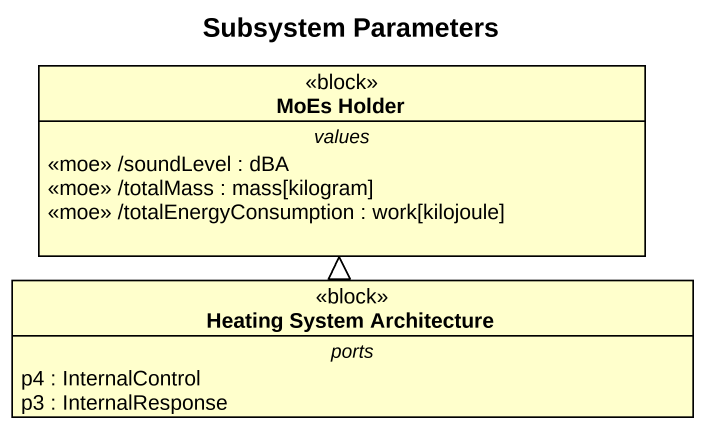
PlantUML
@startuml
title Subsystem Parameters
hide circle
hide empty members
class "MoEs Holder" as MoEs_Holder <<block>> {
  -- values --
  <<moe>> /soundLevel : dBA
  <<moe>> /totalMass : mass[kilogram]
  <<moe>> /totalEnergyConsumption : work[kilojoule]
}
class "Heating System Architecture" as Heating_System_Architecture <<block>> {
  -- ports --
  p4 : InternalControl
  p3 : InternalResponse
}
Heating_System_Architecture -up-|> MoEs_Holder
@enduml
